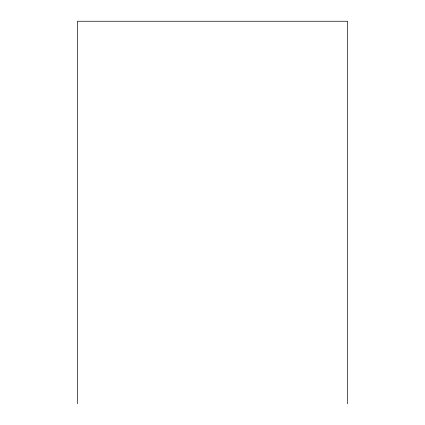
<?xml version="1.0" encoding="UTF-8"?>
<svg xmlns="http://www.w3.org/2000/svg" width="425" height="425" viewBox="0 0 425 425"><rect width="100%" height="100%" fill="white"/><g stroke="black" fill="none" stroke-linecap="round" stroke-linejoin="round"><path stroke-width="0.64" d="M347.586 403.75L347.586 21.25L77.414 21.25L77.414 403.75"/></g></svg>
